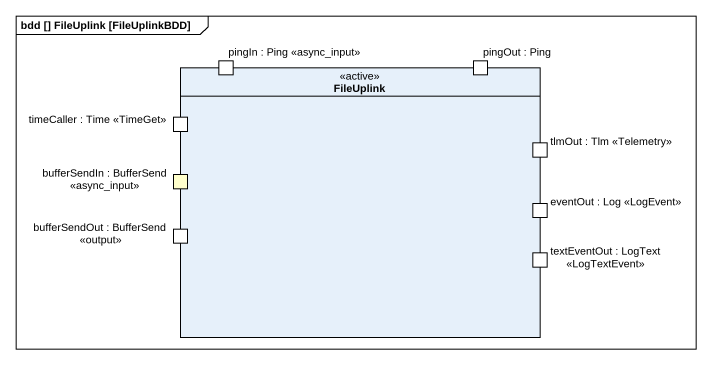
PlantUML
@startuml
mainframe bdd [] FileUplink [FileUplinkBDD]
rectangle FileUplink <<active>> {
  port "pingIn : Ping <<async_input>>" as pingIn_Ping_async_input
  port "pingOut : Ping" as pingOut_Ping
  port "timeCaller : Time <<TimeGet>>" as timeCaller_Time_TimeGet
  port "tlmOut : Tlm <<Telemetry>>" as tlmOut_Tlm_Telemetry
  port "bufferSendIn : BufferSend <<async_input>>" as bufferSendIn_BufferSend #FFFFCC
  port "eventOut : Log <<LogEvent>>" as eventOut_Log_LogEvent
  port "bufferSendOut : BufferSend <<output>>" as bufferSendOut_BufferSend
  port "textEventOut : LogText <<LogTextEvent>>" as textEventOut_LogText
}
@enduml
